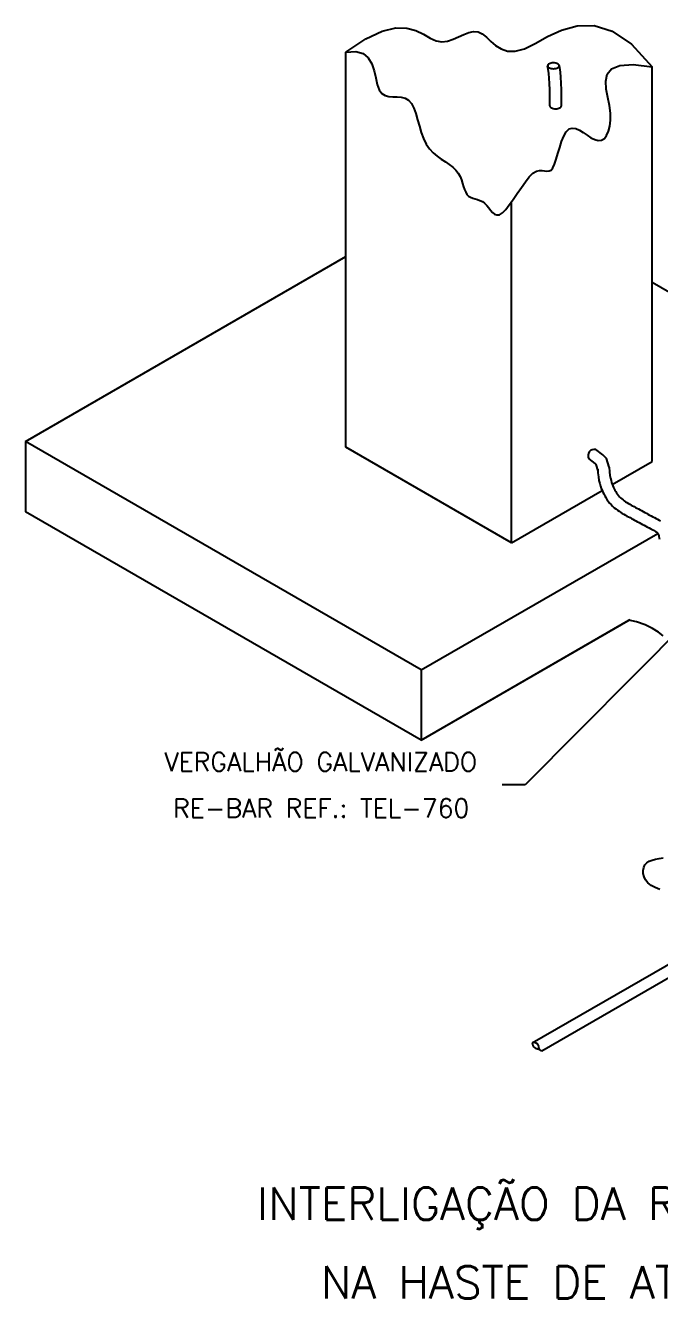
# Model space of a CAD drawing. Header units: millimetres. Extents: x -5804 to -5789, y -4400 to -4379.
# Drawn here: x -5804.04 to -5797.17, y -4400.01 to -4386.22 of the extents above; entities that cross this region are included whole.
import ezdxf
from ezdxf.enums import TextEntityAlignment as Align

# ---------------------------------------------------------------- set-up
doc = ezdxf.new("R2010")
doc.units = ezdxf.units.MM
doc.header["$LTSCALE"] = 10
doc.linetypes.add('DASHEDX2', pattern=[1.5, 1, -0.5])
doc.layers.add('Termotécnica', color=7, linetype='Continuous')
doc.styles.add('r140', font='romans.shx')
doc.styles.add('r80', font='romans.shx')

msp = doc.modelspace()

# ---------------------------------------------------------------- linework, layer by layer
at = {"layer": 'Termotécnica', "color": 2}
for p, q in [((-5800.569, -4390.79), (-5800.569, -4386.513)), ((-5797.256, -4390.947), (-5797.256, -4386.671)), ((-5798.776, -4391.825), (-5798.776, -4388.132)), ((-5804.037, -4390.729), (-5800.569, -4388.727)), ((-5794.871, -4390.383), (-5797.256, -4389.006)), ((-5799.754, -4393.202), (-5804.037, -4390.729)), ((-5804.037, -4390.729), (-5804.037, -4391.49)), ((-5798.776, -4391.825), (-5800.569, -4390.79)), ((-5797.686, -4391.196), (-5797.256, -4390.947)), ((-5798.776, -4391.825), (-5797.796, -4391.259)), ((-5799.754, -4393.963), (-5804.037, -4391.49)), ((-5799.754, -4393.202), (-5797.194, -4391.724)), ((-5799.754, -4393.202), (-5797.194, -4391.724)), ((-5799.754, -4393.963), (-5797.493, -4392.657)), ((-5799.754, -4393.963), (-5797.507, -4392.665)), ((-5796.881, -4392.686), (-5798.628, -4394.448)), ((-5799.754, -4393.202), (-5799.754, -4393.963)), ((-5799.754, -4393.202), (-5799.754, -4393.963)), ((-5798.628, -4394.448), (-5798.878, -4394.448))]:
    msp.add_line(p, q, dxfattribs=at)
at = {"layer": 'Termotécnica', "color": 1, "linetype": 'DASHEDX2'}
for p, q in [((-5798.554, -4397.242), (-5796.448, -4396.026)), ((-5798.449, -4397.328), (-5796.342, -4396.112))]:
    msp.add_line(p, q, dxfattribs=at)
at = {"layer": 'Termotécnica', "color": 2}
for points in [[(-5800.569, -4386.513), (-5800.355, -4386.369), (-5800.177, -4386.285), (-5800.03, -4386.25), (-5799.91, -4386.252), (-5799.812, -4386.279), (-5799.73, -4386.319), (-5799.659, -4386.36), (-5799.594, -4386.39), (-5799.53, -4386.4), (-5799.468, -4386.393), (-5799.408, -4386.374), (-5799.349, -4386.348), (-5799.292, -4386.322), (-5799.238, -4386.3), (-5799.187, -4386.288), (-5799.138, -4386.292), (-5799.093, -4386.315), (-5799.048, -4386.352), (-5799.001, -4386.397), (-5798.95, -4386.441), (-5798.89, -4386.478), (-5798.82, -4386.501), (-5798.737, -4386.502), (-5798.638, -4386.476), (-5798.521, -4386.418), (-5798.386, -4386.344), (-5798.234, -4386.274), (-5798.066, -4386.227), (-5797.884, -4386.224), (-5797.687, -4386.284), (-5797.478, -4386.426), (-5797.256, -4386.671)], [(-5800.569, -4386.513), (-5800.462, -4386.505), (-5800.383, -4386.528), (-5800.327, -4386.576), (-5800.289, -4386.641), (-5800.264, -4386.716), (-5800.246, -4386.792), (-5800.23, -4386.863), (-5800.209, -4386.92), (-5800.181, -4386.959), (-5800.145, -4386.981), (-5800.104, -4386.992), (-5800.06, -4386.996), (-5800.014, -4386.997), (-5799.97, -4387.001), (-5799.928, -4387.011), (-5799.891, -4387.033), (-5799.861, -4387.07), (-5799.835, -4387.12), (-5799.814, -4387.179), (-5799.794, -4387.245), (-5799.774, -4387.314), (-5799.753, -4387.383), (-5799.729, -4387.449), (-5799.7, -4387.509), (-5799.665, -4387.56), (-5799.625, -4387.603), (-5799.581, -4387.64), (-5799.537, -4387.673), (-5799.493, -4387.702), (-5799.451, -4387.73), (-5799.412, -4387.759), (-5799.38, -4387.79), (-5799.354, -4387.823), (-5799.334, -4387.86), (-5799.319, -4387.897), (-5799.306, -4387.934), (-5799.295, -4387.97), (-5799.285, -4388.002), (-5799.273, -4388.031), (-5799.259, -4388.055), (-5799.241, -4388.072), (-5799.22, -4388.085), (-5799.196, -4388.094), (-5799.17, -4388.102), (-5799.144, -4388.109), (-5799.118, -4388.118), (-5799.092, -4388.131), (-5799.068, -4388.148), (-5799.045, -4388.172), (-5799.024, -4388.198), (-5799.003, -4388.225), (-5798.982, -4388.249), (-5798.96, -4388.267), (-5798.935, -4388.276), (-5798.908, -4388.273), (-5798.876, -4388.254), (-5798.84, -4388.217), (-5798.801, -4388.167), (-5798.759, -4388.107), (-5798.715, -4388.042), (-5798.67, -4387.977), (-5798.627, -4387.916), (-5798.584, -4387.864), (-5798.545, -4387.825), (-5798.508, -4387.802), (-5798.475, -4387.793), (-5798.445, -4387.793), (-5798.418, -4387.797), (-5798.393, -4387.801), (-5798.371, -4387.8), (-5798.349, -4387.79), (-5798.33, -4387.766), (-5798.311, -4387.726), (-5798.293, -4387.672), (-5798.275, -4387.61), (-5798.255, -4387.544), (-5798.234, -4387.48), (-5798.211, -4387.422), (-5798.184, -4387.375), (-5798.154, -4387.345), (-5798.12, -4387.335), (-5798.082, -4387.341), (-5798.042, -4387.359), (-5798, -4387.384), (-5797.958, -4387.413), (-5797.917, -4387.44), (-5797.876, -4387.46), (-5797.838, -4387.47), (-5797.803, -4387.465), (-5797.772, -4387.447), (-5797.747, -4387.414), (-5797.726, -4387.37), (-5797.712, -4387.315), (-5797.706, -4387.249), (-5797.707, -4387.174), (-5797.717, -4387.092), (-5797.735, -4387.003), (-5797.752, -4386.913), (-5797.757, -4386.828), (-5797.741, -4386.753), (-5797.694, -4386.694), (-5797.604, -4386.656), (-5797.461, -4386.647), (-5797.256, -4386.671)], [(-5797.134, -4392.835), (-5797.187, -4392.794), (-5797.252, -4392.753), (-5797.33, -4392.715), (-5797.425, -4392.683), (-5797.507, -4392.665)], [(-5797.172, -4395.58), (-5797.222, -4395.561), (-5797.265, -4395.537), (-5797.3, -4395.509), (-5797.325, -4395.478), (-5797.342, -4395.444), (-5797.351, -4395.409), (-5797.352, -4395.375), (-5797.346, -4395.343), (-5797.333, -4395.314), (-5797.313, -4395.291), (-5797.286, -4395.274), (-5797.254, -4395.262), (-5797.218, -4395.253), (-5797.178, -4395.245), (-5797.135, -4395.237)]]:
    msp.add_lwpolyline(points, dxfattribs=at)
msp.add_lwpolyline([(-5798.26, -4386.66, 0.174532), (-5798.264, -4386.65, 0.104234), (-5798.278, -4386.638, 0.065017), (-5798.297, -4386.632, 0.051167), (-5798.323, -4386.629, 0.051167), (-5798.348, -4386.632, 0.065017), (-5798.367, -4386.638, 0.104234), (-5798.382, -4386.65, 0.174532), (-5798.385, -4386.66, 0.174532), (-5798.382, -4386.671, 0.104234), (-5798.367, -4386.683, 0.065017), (-5798.348, -4386.689, 0.051167), (-5798.323, -4386.692, 0.051167), (-5798.297, -4386.689, 0.065017), (-5798.278, -4386.683, 0.104234), (-5798.264, -4386.671, 0.174532)], format="xyb", close=True, dxfattribs=at)
at = {"layer": 'Termotécnica', "color": 3}
for points in [[(-5798.363, -4387.093), (-5798.362, -4387.001), (-5798.363, -4386.922), (-5798.365, -4386.853), (-5798.368, -4386.794), (-5798.373, -4386.743), (-5798.379, -4386.699), (-5798.387, -4386.661), (-5798.387, -4386.66)], [(-5798.237, -4387.094), (-5798.237, -4387.001), (-5798.237, -4386.92), (-5798.239, -4386.848), (-5798.243, -4386.785), (-5798.248, -4386.729), (-5798.255, -4386.678), (-5798.259, -4386.658)], [(-5797.838, -4391.046), (-5797.86, -4390.98), (-5797.873, -4390.966), (-5797.938, -4390.917)], [(-5797.719, -4391.006), (-5797.749, -4390.914), (-5797.788, -4390.872), (-5797.864, -4390.816)], [(-5797.843, -4391.03), (-5797.841, -4391.067), (-5797.836, -4391.113), (-5797.83, -4391.152), (-5797.822, -4391.185), (-5797.813, -4391.214), (-5797.805, -4391.237), (-5797.797, -4391.257), (-5797.788, -4391.277), (-5797.778, -4391.297), (-5797.768, -4391.317), (-5797.757, -4391.337), (-5797.744, -4391.357), (-5797.73, -4391.377), (-5797.715, -4391.396), (-5797.699, -4391.413), (-5797.682, -4391.43), (-5797.665, -4391.446), (-5797.647, -4391.46), (-5797.63, -4391.473), (-5797.612, -4391.485), (-5797.595, -4391.497), (-5797.578, -4391.508), (-5797.561, -4391.518), (-5797.544, -4391.527), (-5797.527, -4391.537), (-5797.511, -4391.545), (-5797.494, -4391.554), (-5797.478, -4391.563), (-5797.462, -4391.571), (-5797.446, -4391.58), (-5797.43, -4391.589), (-5797.413, -4391.598), (-5797.395, -4391.608), (-5797.378, -4391.617), (-5797.36, -4391.627), (-5797.341, -4391.637), (-5797.323, -4391.647), (-5797.304, -4391.657), (-5797.286, -4391.666), (-5797.269, -4391.674), (-5797.254, -4391.683), (-5797.24, -4391.69), (-5797.228, -4391.697), (-5797.218, -4391.703), (-5797.21, -4391.708), (-5797.205, -4391.712), (-5797.201, -4391.715), (-5797.198, -4391.718), (-5797.196, -4391.721), (-5797.194, -4391.724), (-5797.192, -4391.728), (-5797.189, -4391.734), (-5797.187, -4391.741), (-5797.184, -4391.749), (-5797.181, -4391.759), (-5797.178, -4391.772), (-5797.175, -4391.786)], [(-5797.719, -4391.006), (-5797.715, -4391.057), (-5797.711, -4391.097), (-5797.706, -4391.128), (-5797.7, -4391.153), (-5797.694, -4391.174), (-5797.688, -4391.192), (-5797.681, -4391.209), (-5797.673, -4391.226), (-5797.666, -4391.242), (-5797.658, -4391.257), (-5797.649, -4391.272), (-5797.64, -4391.287), (-5797.63, -4391.301), (-5797.619, -4391.314), (-5797.608, -4391.327), (-5797.596, -4391.339), (-5797.583, -4391.35), (-5797.57, -4391.361), (-5797.556, -4391.372), (-5797.542, -4391.381), (-5797.527, -4391.391), (-5797.512, -4391.4), (-5797.497, -4391.409), (-5797.482, -4391.418), (-5797.467, -4391.426), (-5797.451, -4391.435), (-5797.436, -4391.443), (-5797.419, -4391.452), (-5797.403, -4391.46), (-5797.386, -4391.469), (-5797.369, -4391.478), (-5797.352, -4391.488), (-5797.335, -4391.497), (-5797.317, -4391.507), (-5797.3, -4391.517), (-5797.282, -4391.526), (-5797.264, -4391.536), (-5797.247, -4391.545), (-5797.229, -4391.554), (-5797.212, -4391.563), (-5797.196, -4391.571), (-5797.18, -4391.58), (-5797.164, -4391.588)]]:
    msp.add_lwpolyline(points, dxfattribs=at)
at = {"layer": 'Termotécnica', "color": 2}
msp.add_lwpolyline([(-5798.363, -4387.094, 0.174532), (-5798.359, -4387.105, 0.104234), (-5798.344, -4387.116, 0.065017), (-5798.325, -4387.123, 0.051167), (-5798.3, -4387.126, 0.051167), (-5798.275, -4387.123, 0.065017), (-5798.256, -4387.116, 0.104234), (-5798.241, -4387.105, 0.174532), (-5798.237, -4387.094, 0.174532)], format="xyb", dxfattribs=at)
at = {"layer": 'Termotécnica', "color": 3}
msp.add_arc((-5797.881, -4390.882), 0.0677, 75.4903, 211.6273, dxfattribs=at)
at = {"layer": 'Termotécnica', "color": 1}
for centre, radius, start, end in [((-5798.535, -4397.297), 0.0577, 21.2792, 108.6248), ((-5798.481, -4397.237), 0.0731, 184.2045, 277.5168), ((-5798.443, -4397.288), 0.0404, 162.6319, 262.2538)]:
    msp.add_arc(centre, radius, start, end, dxfattribs=at)

# ---------------------------------------------------------------- texts
at = {"layer": 'Termotécnica', "color": 2, "style": 'r80'}
for s, p in [('VERGALHÃO GALVANIZADO', (-5802.534, -4394.299)), ('RE-BAR REF.: TEL-760', (-5802.439, -4394.8))]:
    msp.add_text(s, height=0.2, dxfattribs=at).set_placement(p)
at = {"layer": 'Termotécnica', "color": 5, "style": 'r140'}
for s, p in [('INTERLIGAÇÃO DA RE-BAR DIRETO', (-5797.548, -4399.264)), ('NA HASTE DE ATERRAMENTO', (-5797.548, -4400.116))]:
    msp.add_text(s, height=0.35, dxfattribs=at).set_placement(p, align=Align.BOTTOM_CENTER)

doc.saveas('drawing.dxf')
